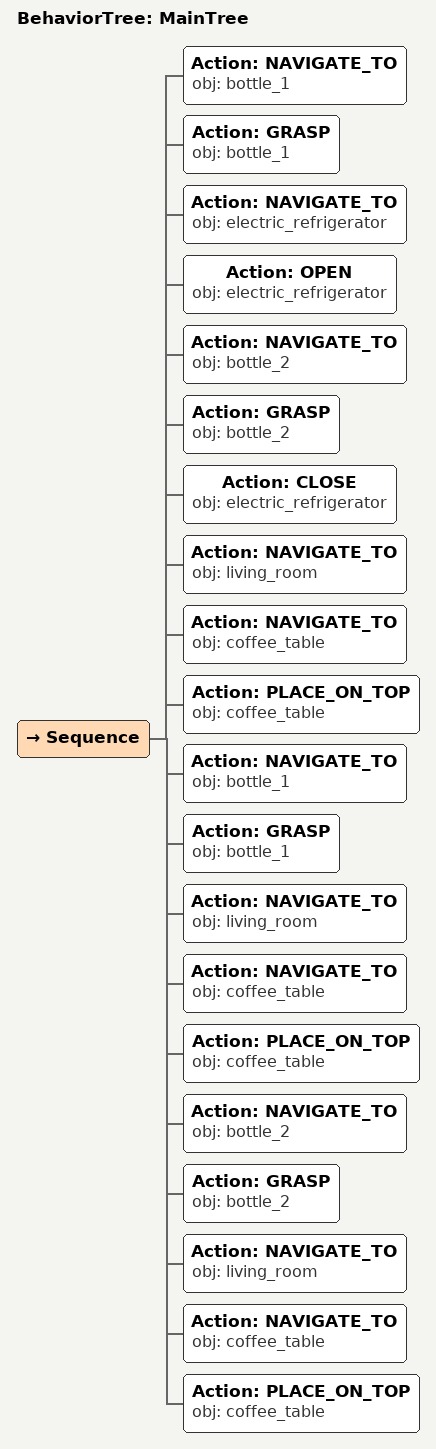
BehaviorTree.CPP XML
<root main_tree_to_execute="MainTree">
  <BehaviorTree ID="MainTree">
    <Sequence>
      <!-- Navigate to bottle_1 -->
      <Action ID="NAVIGATE_TO" obj="bottle_1" />
      <!-- Grasp bottle_1 -->
      <Action ID="GRASP" obj="bottle_1" />
      <!-- Navigate to electric_refrigerator -->
      <Action ID="NAVIGATE_TO" obj="electric_refrigerator" />
      <!-- Open electric_refrigerator -->
      <Action ID="OPEN" obj="electric_refrigerator" />
      <!-- Navigate to bottle_2 -->
      <Action ID="NAVIGATE_TO" obj="bottle_2" />
      <!-- Grasp bottle_2 -->
      <Action ID="GRASP" obj="bottle_2" />
      <!-- Close electric_refrigerator -->
      <Action ID="CLOSE" obj="electric_refrigerator" />
      <!-- Navigate to living_room -->
      <Action ID="NAVIGATE_TO" obj="living_room" />
      <!-- Navigate to coffee_table -->
      <Action ID="NAVIGATE_TO" obj="coffee_table" />
      <!-- Place on coffee_table -->
      <Action ID="PLACE_ON_TOP" obj="coffee_table" />
      <!-- Navigate to bottle_1 -->
      <Action ID="NAVIGATE_TO" obj="bottle_1" />
      <!-- Grasp bottle_1 -->
      <Action ID="GRASP" obj="bottle_1" />
      <!-- Navigate to living_room -->
      <Action ID="NAVIGATE_TO" obj="living_room" />
      <!-- Navigate to coffee_table -->
      <Action ID="NAVIGATE_TO" obj="coffee_table" />
      <!-- Place on coffee_table -->
      <Action ID="PLACE_ON_TOP" obj="coffee_table" />
      <!-- Navigate to bottle_2 -->
      <Action ID="NAVIGATE_TO" obj="bottle_2" />
      <!-- Grasp bottle_2 -->
      <Action ID="GRASP" obj="bottle_2" />
      <!-- Navigate to living_room -->
      <Action ID="NAVIGATE_TO" obj="living_room" />
      <!-- Navigate to coffee_table -->
      <Action ID="NAVIGATE_TO" obj="coffee_table" />
      <!-- Place on coffee_table -->
      <Action ID="PLACE_ON_TOP" obj="coffee_table" />
    </Sequence>
  </BehaviorTree>
</root>
